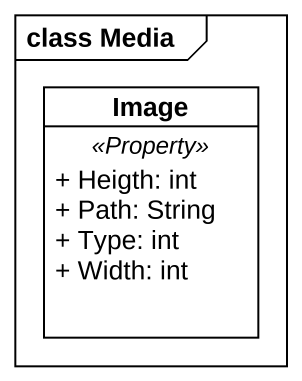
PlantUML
@startuml
mainframe class Media
hide circle
hide empty members
skinparam classAttributeIconSize 0
class Image {
  .. <<Property>> ..
  + Heigth: int
  + Path: String
  + Type: int
  + Width: int
}
@enduml
